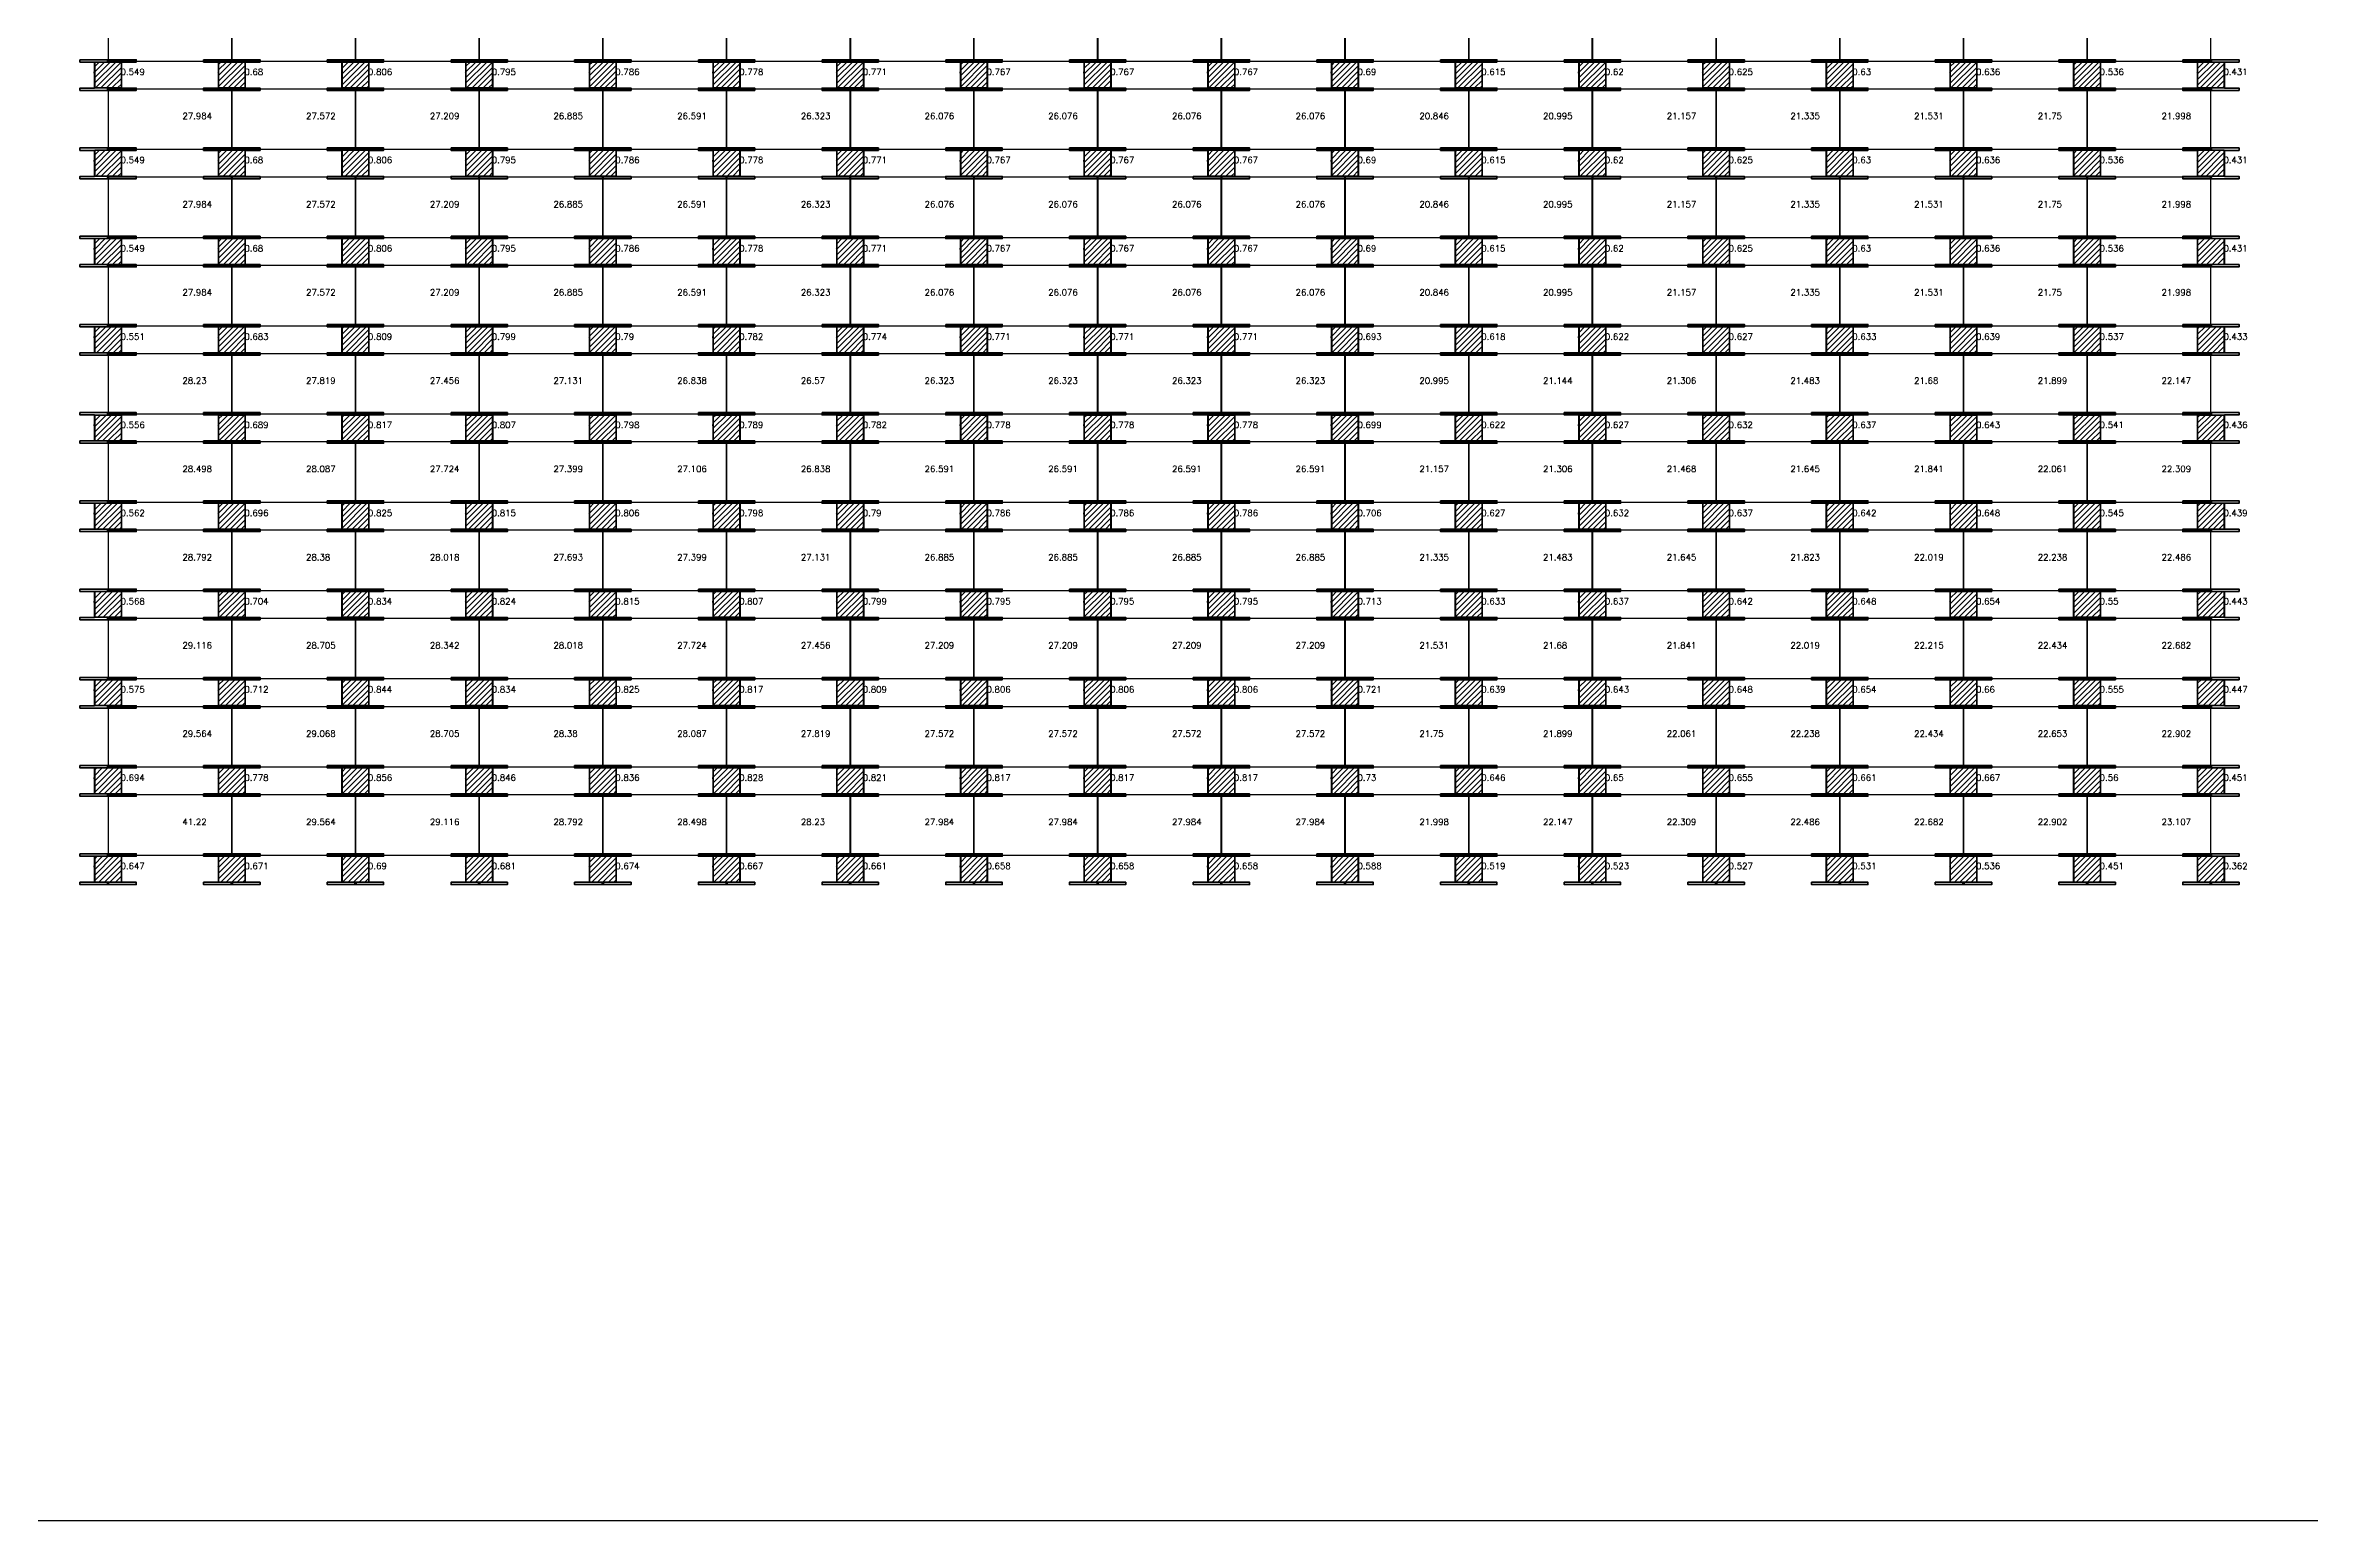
# Model space of a CAD drawing. Header units: inches. Extents: x 10029 to 14110, y 5718 to 7777.
# Drawn here: x 10791 to 12237, y 5718 to 6660 of the extents above; entities that cross this region are included whole.
import ezdxf

# ---------------------------------------------------------------- set-up
doc = ezdxf.new("R2010")
doc.units = ezdxf.units.IN
doc.header["$LTSCALE"] = 50
doc.header["$MEASUREMENT"] = 0
for name, color, linetype, lineweight in [('E-PANELS', 140, 'Continuous', 30), ('E2-ECOFEET', 254, 'Continuous', 35), ('E3-ECOFEET', 254, 'Continuous', 35), ('HATCH 1', 5, 'Continuous', 35)]:
    doc.layers.add(name, color=color, linetype=linetype, lineweight=lineweight)
doc.layers.add('EF3 TEXT', color=7, linetype='Continuous', plot=False)
doc.layers.add('IFI Perimeter', color=221, linetype='FENCE', plot=False)
doc.layers.get('E2-ECOFEET').off()
doc.styles.add('mytext', font='romans.shx')
doc.styles.get("Standard").update_dxf_attribs({"font": 'arial.ttf'})
doc.linetypes.add('FENCE', pattern='A,0.5,-0.1,["X",Standard,S=0.1,R=0,X=-0.035,Y=-0.05],-0.1', length=0.7)

# ---------------------------------------------------------------- blocks, each defined once
blk = doc.blocks.new('EF3_HATCH_1')
at = {"layer": 'HATCH 1'}
h = blk.add_hatch(dxfattribs=at)
h.set_pattern_fill('ANSI31', color=256, scale=20)
h.set_pattern_definition([(45, (-119.168, -90.9187), (-1.767767, 1.767767), [])])
h.paths.add_polyline_path([(-8.5, -8.25), (8.5, -8.25), (8.5, 8.25), (-8.5, 8.25)])
blk.add_lwpolyline([(-8.5, -8.25), (8.5, -8.25), (8.5, 8.25), (-8.5, 8.25)], close=True, dxfattribs=at)
blk = doc.blocks.new('sw 345w 10deg')
at = {"layer": 'E-PANELS'}
blk.add_lwpolyline([(0, 0), (78.45, 0), (78.45, -38.82), (0, -38.82)], close=True, dxfattribs=at)
blk = doc.blocks.new('EF3')
at = {"layer": 'E3-ECOFEET', "color": 5}
for points in [[(0, 0), (0, -1.5), (9.4, -1.5), (9.4, -18.1), (0, -18.1), (0, -19.6), (36, -19.6), (36, -18.1), (26.6, -18.1), (26.6, -1.5), (36, -1.5), (36, 0), (0, 0)], [(8.8, -8.1), (8.9, -8.1)]]:
    blk.add_lwpolyline(points, dxfattribs=at)
at = {"layer": 'E3-ECOFEET'}
for points in [[(17.2, -1), (17.8, -1), (17.8, -0.5)], [(18.2, -0.5), (18.2, -1), (18.8, -1)], [(17.2, -18.5), (17.8, -18.5), (17.8, -19)], [(18.2, -19), (18.2, -18.5), (18.8, -18.5)]]:
    blk.add_lwpolyline(points, dxfattribs=at)

msp = doc.modelspace()

# ---------------------------------------------------------------- linework, layer by layer
at = {"layer": 'IFI Perimeter'}
msp.add_lwpolyline([(14110.4, 7605.4), (10029.4, 7605.4), (10029.4, 5718.5), (14110.4, 5718.5)], close=True, dxfattribs=at)

# ---------------------------------------------------------------- block references
at = {"layer": 'E-PANELS'}
for p in [(10831, 6688.7), (10909.9, 6688.7), (10988.9, 6688.7), (11067.8, 6688.7), (11146.8, 6688.7), (11225.7, 6688.7), (11304.7, 6688.7), (11383.6, 6688.7), (11462.6, 6688.7), (11541.5, 6688.7), (11620.5, 6688.7), (11699.4, 6688.7), (11778.4, 6688.7), (11857.3, 6688.7), (11936.3, 6688.7), (12015.2, 6688.7), (12094.2, 6688.7), (10831, 6632.4), (10909.9, 6632.4), (10988.9, 6632.4), (11067.8, 6632.4), (11146.8, 6632.4), (11225.7, 6632.4), (11304.7, 6632.4), (11383.6, 6632.4), (11462.6, 6632.4), (11541.5, 6632.4), (11620.5, 6632.4), (11699.4, 6632.4), (11778.4, 6632.4), (11857.3, 6632.4), (11936.3, 6632.4), (12015.2, 6632.4), (12094.2, 6632.4), (10831, 6576.1), (10909.9, 6576.1), (10988.9, 6576.1), (11067.8, 6576.1), (11146.8, 6576.1), (11225.7, 6576.1), (11304.7, 6576.1), (11383.6, 6576.1), (11462.6, 6576.1), (11541.5, 6576.1), (11620.5, 6576.1), (11699.4, 6576.1), (11778.4, 6576.1), (11857.3, 6576.1), (11936.3, 6576.1), (12015.2, 6576.1), (12094.2, 6576.1), (10831, 6519.8), (10909.9, 6519.8), (10988.9, 6519.8), (11067.8, 6519.8), (11146.8, 6519.8), (11225.7, 6519.8), (11304.7, 6519.8), (11383.6, 6519.8), (11462.6, 6519.8), (11541.5, 6519.8), (11620.5, 6519.8), (11699.4, 6519.8), (11778.4, 6519.8), (11857.3, 6519.8), (11936.3, 6519.8), (12015.2, 6519.8), (12094.2, 6519.8), (10831, 6463.5), (10909.9, 6463.5), (10988.9, 6463.5), (11067.8, 6463.5), (11146.8, 6463.5), (11225.7, 6463.5), (11304.7, 6463.5), (11383.6, 6463.5), (11462.6, 6463.5), (11541.5, 6463.5), (11620.5, 6463.5), (11699.4, 6463.5), (11778.4, 6463.5), (11857.3, 6463.5), (11936.3, 6463.5), (12015.2, 6463.5), (12094.2, 6463.5), (10831, 6407.2), (10909.9, 6407.2), (10988.9, 6407.2), (11067.8, 6407.2), (11146.8, 6407.2), (11225.7, 6407.2), (11304.7, 6407.2), (11383.6, 6407.2), (11462.6, 6407.2), (11541.5, 6407.2), (11620.5, 6407.2), (11699.4, 6407.2), (11778.4, 6407.2), (11857.3, 6407.2), (11936.3, 6407.2), (12015.2, 6407.2), (12094.2, 6407.2), (10831, 6350.8), (10909.9, 6350.8), (10988.9, 6350.8), (11067.8, 6350.8), (11146.8, 6350.8), (11225.7, 6350.8), (11304.7, 6350.8), (11383.6, 6350.8), (11462.6, 6350.8), (11541.5, 6350.8), (11620.5, 6350.8), (11699.4, 6350.8), (11778.4, 6350.8), (11857.3, 6350.8), (11936.3, 6350.8), (12015.2, 6350.8), (12094.2, 6350.8), (10831, 6294.5), (10909.9, 6294.5), (10988.9, 6294.5), (11067.8, 6294.5), (11146.8, 6294.5), (11225.7, 6294.5), (11304.7, 6294.5), (11383.6, 6294.5), (11462.6, 6294.5), (11541.5, 6294.5), (11620.5, 6294.5), (11699.4, 6294.5), (11778.4, 6294.5), (11857.3, 6294.5), (11936.3, 6294.5), (12015.2, 6294.5), (12094.2, 6294.5), (10831, 6238.2), (10909.9, 6238.2), (10988.9, 6238.2), (11067.8, 6238.2), (11146.8, 6238.2), (11225.7, 6238.2), (11304.7, 6238.2), (11383.6, 6238.2), (11462.6, 6238.2), (11541.5, 6238.2), (11620.5, 6238.2), (11699.4, 6238.2), (11778.4, 6238.2), (11857.3, 6238.2), (11936.3, 6238.2), (12015.2, 6238.2), (12094.2, 6238.2), (10831, 6181.9), (10909.9, 6181.9), (10988.9, 6181.9), (11067.8, 6181.9), (11146.8, 6181.9), (11225.7, 6181.9), (11304.7, 6181.9), (11383.6, 6181.9), (11462.6, 6181.9), (11541.5, 6181.9), (11620.5, 6181.9), (11699.4, 6181.9), (11778.4, 6181.9), (11857.3, 6181.9), (11936.3, 6181.9), (12015.2, 6181.9), (12094.2, 6181.9)]:
    msp.add_blockref('sw 345w 10deg', p, dxfattribs=at)
at = {"layer": 'E2-ECOFEET'}
for p in [(10812.7, 6650.9), (10891.7, 6650.9), (10970.6, 6650.9), (11049.6, 6650.9), (11128.5, 6650.9), (11207.5, 6650.9), (11286.4, 6650.9), (11365.4, 6650.9), (11444.3, 6650.9), (11523.3, 6650.9), (11602.2, 6650.9), (11681.2, 6650.9), (11760.1, 6650.9), (11839.1, 6650.9), (11918, 6650.9), (11997, 6650.9), (12075.9, 6650.9), (12154.9, 6650.9), (10812.7, 6594.6), (10891.7, 6594.6), (10970.6, 6594.6), (11049.6, 6594.6), (11128.5, 6594.6), (11207.5, 6594.6), (11286.4, 6594.6), (11365.4, 6594.6), (11444.3, 6594.6), (11523.3, 6594.6), (11602.2, 6594.6), (11681.2, 6594.6), (11760.1, 6594.6), (11839.1, 6594.6), (11918, 6594.6), (11997, 6594.6), (12075.9, 6594.6), (12154.9, 6594.6), (10812.7, 6538.3), (10891.7, 6538.3), (10970.6, 6538.3), (11049.6, 6538.3), (11128.5, 6538.3), (11207.5, 6538.3), (11286.4, 6538.3), (11365.4, 6538.3), (11444.3, 6538.3), (11523.3, 6538.3), (11602.2, 6538.3), (11681.2, 6538.3), (11760.1, 6538.3), (11839.1, 6538.3), (11918, 6538.3), (11997, 6538.3), (12075.9, 6538.3), (12154.9, 6538.3), (10812.7, 6482), (10891.7, 6482), (10970.6, 6482), (11049.6, 6482), (11128.5, 6482), (11207.5, 6482), (11286.4, 6482), (11365.4, 6482), (11444.3, 6482), (11523.3, 6482), (11602.2, 6482), (11681.2, 6482), (11760.1, 6482), (11839.1, 6482), (11918, 6482), (11997, 6482), (12075.9, 6482), (12154.9, 6482), (10812.7, 6425.7), (10891.7, 6425.7), (10970.6, 6425.7), (11049.6, 6425.7), (11128.5, 6425.7), (11207.5, 6425.7), (11286.4, 6425.7), (11365.4, 6425.7), (11444.3, 6425.7), (11523.3, 6425.7), (11602.2, 6425.7), (11681.2, 6425.7), (11760.1, 6425.7), (11839.1, 6425.7), (11918, 6425.7), (11997, 6425.7), (12075.9, 6425.7), (12154.9, 6425.7), (10812.7, 6369.4), (10891.7, 6369.4), (10970.6, 6369.4), (11049.6, 6369.4), (11128.5, 6369.4), (11207.5, 6369.4), (11286.4, 6369.4), (11365.4, 6369.4), (11444.3, 6369.4), (11523.3, 6369.4), (11602.2, 6369.4), (11681.2, 6369.4), (11760.1, 6369.4), (11839.1, 6369.4), (11918, 6369.4), (11997, 6369.4), (12075.9, 6369.4), (12154.9, 6369.4), (10812.7, 6313.1), (10891.7, 6313.1), (10970.6, 6313.1), (11049.6, 6313.1), (11128.5, 6313.1), (11207.5, 6313.1), (11286.4, 6313.1), (11365.4, 6313.1), (11444.3, 6313.1), (11523.3, 6313.1), (11602.2, 6313.1), (11681.2, 6313.1), (11760.1, 6313.1), (11839.1, 6313.1), (11918, 6313.1), (11997, 6313.1), (12075.9, 6313.1), (12154.9, 6313.1), (10812.7, 6256.7), (10891.7, 6256.7), (10970.6, 6256.7), (11049.6, 6256.7), (11128.5, 6256.7), (11207.5, 6256.7), (11286.4, 6256.7), (11365.4, 6256.7), (11444.3, 6256.7), (11523.3, 6256.7), (11602.2, 6256.7), (11681.2, 6256.7), (11760.1, 6256.7), (11839.1, 6256.7), (11918, 6256.7), (11997, 6256.7), (12075.9, 6256.7), (12154.9, 6256.7), (10812.7, 6200.4), (10891.7, 6200.4), (10970.6, 6200.4), (11049.6, 6200.4), (11128.5, 6200.4), (11207.5, 6200.4), (11286.4, 6200.4), (11365.4, 6200.4), (11444.3, 6200.4), (11523.3, 6200.4), (11602.2, 6200.4), (11681.2, 6200.4), (11760.1, 6200.4), (11839.1, 6200.4), (11918, 6200.4), (11997, 6200.4), (12075.9, 6200.4), (12154.9, 6200.4), (10812.7, 6144.1), (10891.7, 6144.1), (10970.6, 6144.1), (11049.6, 6144.1), (11128.5, 6144.1), (11207.5, 6144.1), (11286.4, 6144.1), (11365.4, 6144.1), (11444.3, 6144.1), (11523.3, 6144.1), (11602.2, 6144.1), (11681.2, 6144.1), (11760.1, 6144.1), (11839.1, 6144.1), (11918, 6144.1), (11997, 6144.1), (12075.9, 6144.1), (12154.9, 6144.1)]:
    msp.add_blockref('EF3', p, dxfattribs=at)
at = {"layer": 'HATCH 1'}
for p in [(10830.7, 6641.2), (10909.7, 6641.2), (10988.6, 6641.2), (11067.6, 6641.2), (11146.5, 6641.2), (11225.5, 6641.2), (11304.4, 6641.2), (11383.4, 6641.2), (11462.3, 6641.2), (11541.3, 6641.2), (11620.2, 6641.2), (11699.2, 6641.2), (11778.1, 6641.2), (11857.1, 6641.2), (11936, 6641.2), (12015, 6641.2), (12093.9, 6641.2), (12172.9, 6641.2), (10830.7, 6584.9), (10909.7, 6584.9), (10988.6, 6584.9), (11067.6, 6584.9), (11146.5, 6584.9), (11225.5, 6584.9), (11304.4, 6584.9), (11383.4, 6584.9), (11462.3, 6584.9), (11541.3, 6584.9), (11620.2, 6584.9), (11699.2, 6584.9), (11778.1, 6584.9), (11857.1, 6584.9), (11936, 6584.9), (12015, 6584.9), (12093.9, 6584.9), (12172.9, 6584.9), (10830.7, 6528.5), (10909.7, 6528.5), (10988.6, 6528.5), (11067.6, 6528.5), (11146.5, 6528.5), (11225.5, 6528.5), (11304.4, 6528.5), (11383.4, 6528.5), (11462.3, 6528.5), (11541.3, 6528.5), (11620.2, 6528.5), (11699.2, 6528.5), (11778.1, 6528.5), (11857.1, 6528.5), (11936, 6528.5), (12015, 6528.5), (12093.9, 6528.5), (12172.9, 6528.5), (10830.7, 6472.2), (10909.7, 6472.2), (10988.6, 6472.2), (11067.6, 6472.2), (11146.5, 6472.2), (11225.5, 6472.2), (11304.4, 6472.2), (11383.4, 6472.2), (11462.3, 6472.2), (11541.3, 6472.2), (11620.2, 6472.2), (11699.2, 6472.2), (11778.1, 6472.2), (11857.1, 6472.2), (11936, 6472.2), (12015, 6472.2), (12093.9, 6472.2), (12172.9, 6472.2), (10830.7, 6415.9), (10909.7, 6415.9), (10988.6, 6415.9), (11067.6, 6415.9), (11146.5, 6415.9), (11225.5, 6415.9), (11304.4, 6415.9), (11383.4, 6415.9), (11462.3, 6415.9), (11541.3, 6415.9), (11620.2, 6415.9), (11699.2, 6415.9), (11778.1, 6415.9), (11857.1, 6415.9), (11936, 6415.9), (12015, 6415.9), (12093.9, 6415.9), (12172.9, 6415.9), (10830.7, 6359.6), (10909.7, 6359.6), (10988.6, 6359.6), (11067.6, 6359.6), (11146.5, 6359.6), (11225.5, 6359.6), (11304.4, 6359.6), (11383.4, 6359.6), (11462.3, 6359.6), (11541.3, 6359.6), (11620.2, 6359.6), (11699.2, 6359.6), (11778.1, 6359.6), (11857.1, 6359.6), (11936, 6359.6), (12015, 6359.6), (12093.9, 6359.6), (12172.9, 6359.6), (10830.7, 6303.3), (10909.7, 6303.3), (10988.6, 6303.3), (11067.6, 6303.3), (11146.5, 6303.3), (11225.5, 6303.3), (11304.4, 6303.3), (11383.4, 6303.3), (11462.3, 6303.3), (11541.3, 6303.3), (11620.2, 6303.3), (11699.2, 6303.3), (11778.1, 6303.3), (11857.1, 6303.3), (11936, 6303.3), (12015, 6303.3), (12093.9, 6303.3), (12172.9, 6303.3), (10830.7, 6247), (10909.7, 6247), (10988.6, 6247), (11067.6, 6247), (11146.5, 6247), (11225.5, 6247), (11304.4, 6247), (11383.4, 6247), (11462.3, 6247), (11541.3, 6247), (11620.2, 6247), (11699.2, 6247), (11778.1, 6247), (11857.1, 6247), (11936, 6247), (12015, 6247), (12093.9, 6247), (12172.9, 6247), (10830.7, 6190.7), (10909.7, 6190.7), (10988.6, 6190.7), (11067.6, 6190.7), (11146.5, 6190.7), (11225.5, 6190.7), (11304.4, 6190.7), (11383.4, 6190.7), (11462.3, 6190.7), (11541.3, 6190.7), (11620.2, 6190.7), (11699.2, 6190.7), (11778.1, 6190.7), (11857.1, 6190.7), (11936, 6190.7), (12015, 6190.7), (12093.9, 6190.7), (12172.9, 6190.7), (10830.7, 6134.3), (10909.7, 6134.3), (10988.6, 6134.3), (11067.6, 6134.3), (11146.5, 6134.3), (11225.5, 6134.3), (11304.4, 6134.3), (11383.4, 6134.3), (11462.3, 6134.3), (11541.3, 6134.3), (11620.2, 6134.3), (11699.2, 6134.3), (11778.1, 6134.3), (11857.1, 6134.3), (11936, 6134.3), (12015, 6134.3), (12093.9, 6134.3), (12172.9, 6134.3)]:
    msp.add_blockref('EF3_HATCH_1', p, dxfattribs=at)

# ---------------------------------------------------------------- texts
at = {"layer": 'EF3 TEXT', "style": 'mytext'}
for s, p in [('0.549', (10838.7, 6641.2)), ('0.68', (10917.7, 6641.2)), ('0.806', (10996.6, 6641.2)), ('0.795', (11075.6, 6641.2)), ('0.786', (11154.5, 6641.2)), ('0.778', (11233.5, 6641.2)), ('0.771', (11312.4, 6641.2)), ('0.767', (11391.4, 6641.2)), ('0.767', (11470.3, 6641.2)), ('0.767', (11549.3, 6641.2)), ('0.69', (11628.2, 6641.2)), ('0.615', (11707.2, 6641.2)), ('0.62', (11786.1, 6641.2)), ('0.625', (11865.1, 6641.2)), ('0.63', (11944, 6641.2)), ('0.636', (12023, 6641.2)), ('0.536', (12101.9, 6641.2)), ('0.431', (12180.9, 6641.2)), ('27.984', (10878.2, 6613)), ('27.572', (10957.1, 6613)), ('27.209', (11036.1, 6613)), ('26.885', (11115, 6613)), ('26.591', (11194, 6613)), ('26.323', (11272.9, 6613)), ('26.076', (11351.9, 6613)), ('26.076', (11430.8, 6613)), ('26.076', (11509.8, 6613)), ('26.076', (11588.7, 6613)), ('20.846', (11667.7, 6613)), ('20.995', (11746.6, 6613)), ('21.157', (11825.6, 6613)), ('21.335', (11904.5, 6613)), ('21.531', (11983.5, 6613)), ('21.75', (12062.4, 6613)), ('21.998', (12141.4, 6613)), ('0.549', (10838.7, 6584.9)), ('0.68', (10917.7, 6584.9)), ('0.806', (10996.6, 6584.9)), ('0.795', (11075.6, 6584.9)), ('0.786', (11154.5, 6584.9)), ('0.778', (11233.5, 6584.9)), ('0.771', (11312.4, 6584.9)), ('0.767', (11391.4, 6584.9)), ('0.767', (11470.3, 6584.9)), ('0.767', (11549.3, 6584.9)), ('0.69', (11628.2, 6584.9)), ('0.615', (11707.2, 6584.9)), ('0.62', (11786.1, 6584.9)), ('0.625', (11865.1, 6584.9)), ('0.63', (11944, 6584.9)), ('0.636', (12023, 6584.9)), ('0.536', (12101.9, 6584.9)), ('0.431', (12180.9, 6584.9)), ('27.984', (10878.2, 6556.7)), ('27.572', (10957.1, 6556.7)), ('27.209', (11036.1, 6556.7)), ('26.885', (11115, 6556.7)), ('26.591', (11194, 6556.7)), ('26.323', (11272.9, 6556.7)), ('26.076', (11351.9, 6556.7)), ('26.076', (11430.8, 6556.7)), ('26.076', (11509.8, 6556.7)), ('26.076', (11588.7, 6556.7)), ('20.846', (11667.7, 6556.7)), ('20.995', (11746.6, 6556.7)), ('21.157', (11825.6, 6556.7)), ('21.335', (11904.5, 6556.7)), ('21.531', (11983.5, 6556.7)), ('21.75', (12062.4, 6556.7)), ('21.998', (12141.4, 6556.7)), ('0.549', (10838.7, 6528.5)), ('0.68', (10917.7, 6528.5)), ('0.806', (10996.6, 6528.5)), ('0.795', (11075.6, 6528.5)), ('0.786', (11154.5, 6528.5)), ('0.778', (11233.5, 6528.5)), ('0.771', (11312.4, 6528.5)), ('0.767', (11391.4, 6528.5)), ('0.767', (11470.3, 6528.5)), ('0.767', (11549.3, 6528.5)), ('0.69', (11628.2, 6528.5)), ('0.615', (11707.2, 6528.5)), ('0.62', (11786.1, 6528.5)), ('0.625', (11865.1, 6528.5)), ('0.63', (11944, 6528.5)), ('0.636', (12023, 6528.5)), ('0.536', (12101.9, 6528.5)), ('0.431', (12180.9, 6528.5)), ('27.984', (10878.2, 6500.4)), ('27.572', (10957.1, 6500.4)), ('27.209', (11036.1, 6500.4)), ('26.885', (11115, 6500.4)), ('26.591', (11194, 6500.4)), ('26.323', (11272.9, 6500.4)), ('26.076', (11351.9, 6500.4)), ('26.076', (11430.8, 6500.4)), ('26.076', (11509.8, 6500.4)), ('26.076', (11588.7, 6500.4)), ('20.846', (11667.7, 6500.4)), ('20.995', (11746.6, 6500.4)), ('21.157', (11825.6, 6500.4)), ('21.335', (11904.5, 6500.4)), ('21.531', (11983.5, 6500.4)), ('21.75', (12062.4, 6500.4)), ('21.998', (12141.4, 6500.4)), ('0.551', (10838.7, 6472.2)), ('0.683', (10917.7, 6472.2)), ('0.809', (10996.6, 6472.2)), ('0.799', (11075.6, 6472.2)), ('0.79', (11154.5, 6472.2)), ('0.782', (11233.5, 6472.2)), ('0.774', (11312.4, 6472.2)), ('0.771', (11391.4, 6472.2)), ('0.771', (11470.3, 6472.2)), ('0.771', (11549.3, 6472.2)), ('0.693', (11628.2, 6472.2)), ('0.618', (11707.2, 6472.2)), ('0.622', (11786.1, 6472.2)), ('0.627', (11865.1, 6472.2)), ('0.633', (11944, 6472.2)), ('0.639', (12023, 6472.2)), ('0.537', (12101.9, 6472.2)), ('0.433', (12180.9, 6472.2)), ('28.23', (10878.2, 6444.1)), ('27.819', (10957.1, 6444.1)), ('27.456', (11036.1, 6444.1)), ('27.131', (11115, 6444.1)), ('26.838', (11194, 6444.1)), ('26.57', (11272.9, 6444.1)), ('26.323', (11351.9, 6444.1)), ('26.323', (11430.8, 6444.1)), ('26.323', (11509.8, 6444.1)), ('26.323', (11588.7, 6444.1)), ('20.995', (11667.7, 6444.1)), ('21.144', (11746.6, 6444.1)), ('21.306', (11825.6, 6444.1)), ('21.483', (11904.5, 6444.1)), ('21.68', (11983.5, 6444.1)), ('21.899', (12062.4, 6444.1)), ('22.147', (12141.4, 6444.1)), ('0.556', (10838.7, 6415.9)), ('0.689', (10917.7, 6415.9)), ('0.817', (10996.6, 6415.9)), ('0.807', (11075.6, 6415.9)), ('0.798', (11154.5, 6415.9)), ('0.789', (11233.5, 6415.9)), ('0.782', (11312.4, 6415.9)), ('0.778', (11391.4, 6415.9)), ('0.778', (11470.3, 6415.9)), ('0.778', (11549.3, 6415.9)), ('0.699', (11628.2, 6415.9)), ('0.622', (11707.2, 6415.9)), ('0.627', (11786.1, 6415.9)), ('0.632', (11865.1, 6415.9)), ('0.637', (11944, 6415.9)), ('0.643', (12023, 6415.9)), ('0.541', (12101.9, 6415.9)), ('0.436', (12180.9, 6415.9)), ('28.498', (10878.2, 6387.8)), ('28.087', (10957.1, 6387.8)), ('27.724', (11036.1, 6387.8)), ('27.399', (11115, 6387.8)), ('27.106', (11194, 6387.8)), ('26.838', (11272.9, 6387.8)), ('26.591', (11351.9, 6387.8)), ('26.591', (11430.8, 6387.8)), ('26.591', (11509.8, 6387.8)), ('26.591', (11588.7, 6387.8)), ('21.157', (11667.7, 6387.8)), ('21.306', (11746.6, 6387.8)), ('21.468', (11825.6, 6387.8)), ('21.645', (11904.5, 6387.8)), ('21.841', (11983.5, 6387.8)), ('22.061', (12062.4, 6387.8)), ('22.309', (12141.4, 6387.8)), ('0.562', (10838.7, 6359.6)), ('0.696', (10917.7, 6359.6)), ('0.825', (10996.6, 6359.6)), ('0.815', (11075.6, 6359.6)), ('0.806', (11154.5, 6359.6)), ('0.798', (11233.5, 6359.6)), ('0.79', (11312.4, 6359.6)), ('0.786', (11391.4, 6359.6)), ('0.786', (11470.3, 6359.6)), ('0.786', (11549.3, 6359.6)), ('0.706', (11628.2, 6359.6)), ('0.627', (11707.2, 6359.6)), ('0.632', (11786.1, 6359.6)), ('0.637', (11865.1, 6359.6)), ('0.642', (11944, 6359.6)), ('0.648', (12023, 6359.6)), ('0.545', (12101.9, 6359.6)), ('0.439', (12180.9, 6359.6)), ('28.792', (10878.2, 6331.4)), ('28.38', (10957.1, 6331.4)), ('28.018', (11036.1, 6331.4)), ('27.693', (11115, 6331.4)), ('27.399', (11194, 6331.4)), ('27.131', (11272.9, 6331.4)), ('26.885', (11351.9, 6331.4)), ('26.885', (11430.8, 6331.4)), ('26.885', (11509.8, 6331.4)), ('26.885', (11588.7, 6331.4)), ('21.335', (11667.7, 6331.4)), ('21.483', (11746.6, 6331.4)), ('21.645', (11825.6, 6331.4)), ('21.823', (11904.5, 6331.4)), ('22.019', (11983.5, 6331.4)), ('22.238', (12062.4, 6331.4)), ('22.486', (12141.4, 6331.4)), ('0.568', (10838.7, 6303.3)), ('0.704', (10917.7, 6303.3)), ('0.834', (10996.6, 6303.3)), ('0.824', (11075.6, 6303.3)), ('0.815', (11154.5, 6303.3)), ('0.807', (11233.5, 6303.3)), ('0.799', (11312.4, 6303.3)), ('0.795', (11391.4, 6303.3)), ('0.795', (11470.3, 6303.3)), ('0.795', (11549.3, 6303.3)), ('0.713', (11628.2, 6303.3)), ('0.633', (11707.2, 6303.3)), ('0.637', (11786.1, 6303.3)), ('0.642', (11865.1, 6303.3)), ('0.648', (11944, 6303.3)), ('0.654', (12023, 6303.3)), ('0.55', (12101.9, 6303.3)), ('0.443', (12180.9, 6303.3)), ('29.116', (10878.2, 6275.1)), ('28.705', (10957.1, 6275.1)), ('28.342', (11036.1, 6275.1)), ('28.018', (11115, 6275.1)), ('27.724', (11194, 6275.1)), ('27.456', (11272.9, 6275.1)), ('27.209', (11351.9, 6275.1)), ('27.209', (11430.8, 6275.1)), ('27.209', (11509.8, 6275.1)), ('27.209', (11588.7, 6275.1)), ('21.531', (11667.7, 6275.1)), ('21.68', (11746.6, 6275.1)), ('21.841', (11825.6, 6275.1)), ('22.019', (11904.5, 6275.1)), ('22.215', (11983.5, 6275.1)), ('22.434', (12062.4, 6275.1)), ('22.682', (12141.4, 6275.1)), ('0.575', (10838.7, 6247)), ('0.712', (10917.7, 6247)), ('0.844', (10996.6, 6247)), ('0.834', (11075.6, 6247)), ('0.825', (11154.5, 6247)), ('0.817', (11233.5, 6247)), ('0.809', (11312.4, 6247)), ('0.806', (11391.4, 6247)), ('0.806', (11470.3, 6247)), ('0.806', (11549.3, 6247)), ('0.721', (11628.2, 6247)), ('0.639', (11707.2, 6247)), ('0.643', (11786.1, 6247)), ('0.648', (11865.1, 6247)), ('0.654', (11944, 6247)), ('0.66', (12023, 6247)), ('0.555', (12101.9, 6247)), ('0.447', (12180.9, 6247)), ('29.564', (10878.2, 6218.8)), ('29.068', (10957.1, 6218.8)), ('28.705', (11036.1, 6218.8)), ('28.38', (11115, 6218.8)), ('28.087', (11194, 6218.8)), ('27.819', (11272.9, 6218.8)), ('27.572', (11351.9, 6218.8)), ('27.572', (11430.8, 6218.8)), ('27.572', (11509.8, 6218.8)), ('27.572', (11588.7, 6218.8)), ('21.75', (11667.7, 6218.8)), ('21.899', (11746.6, 6218.8)), ('22.061', (11825.6, 6218.8)), ('22.238', (11904.5, 6218.8)), ('22.434', (11983.5, 6218.8)), ('22.653', (12062.4, 6218.8)), ('22.902', (12141.4, 6218.8)), ('0.694', (10838.7, 6190.7)), ('0.778', (10917.7, 6190.7)), ('0.856', (10996.6, 6190.7)), ('0.846', (11075.6, 6190.7)), ('0.836', (11154.5, 6190.7)), ('0.828', (11233.5, 6190.7)), ('0.821', (11312.4, 6190.7)), ('0.817', (11391.4, 6190.7)), ('0.817', (11470.3, 6190.7)), ('0.817', (11549.3, 6190.7)), ('0.73', (11628.2, 6190.7)), ('0.646', (11707.2, 6190.7)), ('0.65', (11786.1, 6190.7)), ('0.655', (11865.1, 6190.7)), ('0.661', (11944, 6190.7)), ('0.667', (12023, 6190.7)), ('0.56', (12101.9, 6190.7)), ('0.451', (12180.9, 6190.7)), ('41.22', (10878.2, 6162.5)), ('29.564', (10957.1, 6162.5)), ('29.116', (11036.1, 6162.5)), ('28.792', (11115, 6162.5)), ('28.498', (11194, 6162.5)), ('28.23', (11272.9, 6162.5)), ('27.984', (11351.9, 6162.5)), ('27.984', (11430.8, 6162.5)), ('27.984', (11509.8, 6162.5)), ('27.984', (11588.7, 6162.5)), ('21.998', (11667.7, 6162.5)), ('22.147', (11746.6, 6162.5)), ('22.309', (11825.6, 6162.5)), ('22.486', (11904.5, 6162.5)), ('22.682', (11983.5, 6162.5)), ('22.902', (12062.4, 6162.5)), ('23.107', (12141.4, 6162.5)), ('0.647', (10838.7, 6134.3)), ('0.671', (10917.7, 6134.3)), ('0.69', (10996.6, 6134.3)), ('0.681', (11075.6, 6134.3)), ('0.674', (11154.5, 6134.3)), ('0.667', (11233.5, 6134.3)), ('0.661', (11312.4, 6134.3)), ('0.658', (11391.4, 6134.3)), ('0.658', (11470.3, 6134.3)), ('0.658', (11549.3, 6134.3)), ('0.588', (11628.2, 6134.3)), ('0.519', (11707.2, 6134.3)), ('0.523', (11786.1, 6134.3)), ('0.527', (11865.1, 6134.3)), ('0.531', (11944, 6134.3)), ('0.536', (12023, 6134.3)), ('0.451', (12101.9, 6134.3)), ('0.362', (12180.9, 6134.3))]:
    msp.add_text(s, height=4, dxfattribs=at).set_placement(p)

doc.saveas('drawing.dxf')
